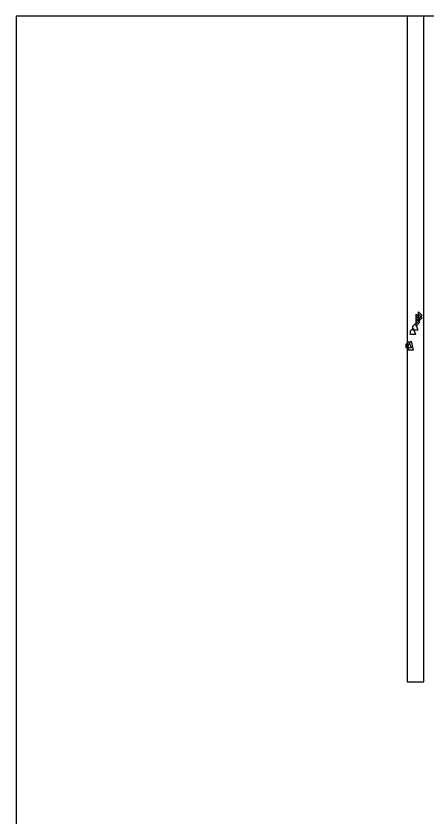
# Model space of a CAD drawing. Header units: millimetres. Extents: x 0 to 289, y 0 to 289.
# Drawn here: x 0 to 89.6, y 115 to 289.1 of the extents above; entities that cross this region are included whole.
import ezdxf

# ---------------------------------------------------------------- set-up
doc = ezdxf.new("R2010")
doc.units = ezdxf.units.MM
for name, color, linetype in [('CUT_OUTLINE', 5, 'Continuous'), ('CUT_SLOT', 1, 'Continuous'), ('ENG_D', 3, 'Continuous'), ('ENG_K', 2, 'Continuous')]:
    doc.layers.add(name, color=color, linetype=linetype)

msp = doc.modelspace()

# ---------------------------------------------------------------- linework, layer by layer
at = {"layer": 'CUT_OUTLINE'}
msp.add_lwpolyline([(0, 0), (289.14, 0), (289.14, 289.14), (0, 289.14), (0, 0)], close=True, dxfattribs=at)
at = {"layer": 'CUT_SLOT'}
msp.add_lwpolyline([(85.05, 144.57), (88.62, 144.57), (88.62, 289.14), (85.05, 289.14), (85.05, 144.57)], close=True, dxfattribs=at)
at = {"layer": 'ENG_D'}
for points in [[(87.8, 223.12), (86.98, 222.29), (86.98, 223.94), (87.8, 223.12)], [(87.46, 222.78), (87.46, 224.42), (88.29, 223.6), (87.46, 222.78)], [(85.87, 217.09), (84.81, 217.09), (84.81, 217.92), (85.4, 218.5), (85.87, 217.09)]]:
    msp.add_lwpolyline(points, close=True, dxfattribs=at)
at = {"layer": 'ENG_K'}
for points in [[(87.46, 224.9), (88.29, 224.08), (87.46, 223.26), (87.46, 224.9)], [(86.98, 222.78), (86.98, 224.42), (87.8, 223.6), (86.98, 222.78)], [(86.98, 223.46), (87.8, 222.64), (86.98, 221.81), (86.98, 223.46)], [(85.78, 220.81), (86.36, 221.39), (86.83, 219.98), (85.78, 219.98), (85.78, 220.81)], [(86.26, 220.95), (86.26, 221.77), (86.85, 222.36), (87.32, 220.95), (86.26, 220.95)], [(86.31, 216.61), (85.3, 216.61), (85.3, 217.92), (85.93, 218.55), (86.31, 216.61)]]:
    msp.add_lwpolyline(points, close=True, dxfattribs=at)

doc.saveas('drawing.dxf')
